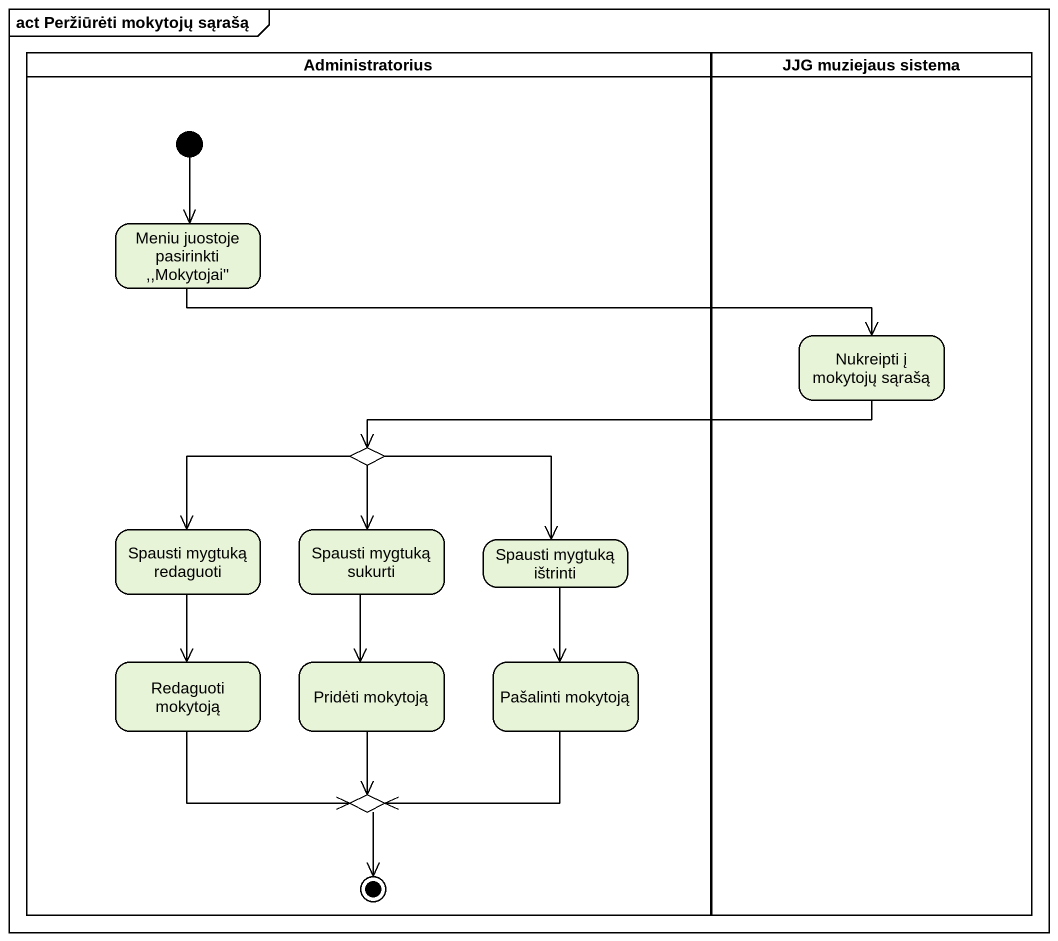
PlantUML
@startuml
mainframe act Peržiūrėti mokytojų sąrašą
hide empty description
state Administratorius <<partition>> {
  state "Meniu juostoje pasirinkti ,,Mokytojai''" as Meniu_juostoje_pasirinkti
  state choice1 <<choice>>
  state "Spausti mygtuką redaguoti" as Spausti_mygtuką_redaguoti
  state "Spausti mygtuką sukurti" as Spausti_mygtuką_sukurti
  state "Spausti mygtuką ištrinti" as Spausti_mygtuką_ištrinti
  state "Redaguoti mokytoją" as Redaguoti_mokytoją
  state "Pridėti mokytoją" as Pridėti_mokytoją
  state "Pašalinti mokytoją" as Pašalinti_mokytoją
  state choice2 <<choice>>
  [*] --> Meniu_juostoje_pasirinkti
  choice2 --> [*]
}
state "JJG muziejaus sistema" as JJG_muziejaus_sistema <<partition>> {
  state "Nukreipti į mokytojų sąrašą" as Nukreipti_į_mokytojų_sąrašą
}
Meniu_juostoje_pasirinkti -right-> Nukreipti_į_mokytojų_sąrašą
Nukreipti_į_mokytojų_sąrašą -left-> choice1
choice1 -left-> Spausti_mygtuką_redaguoti
choice1 --> Spausti_mygtuką_sukurti
choice1 -right-> Spausti_mygtuką_ištrinti
Spausti_mygtuką_redaguoti --> Redaguoti_mokytoją
Spausti_mygtuką_sukurti --> Pridėti_mokytoją
Spausti_mygtuką_ištrinti --> Pašalinti_mokytoją
Redaguoti_mokytoją -right-> choice2
Pridėti_mokytoją --> choice2
Pašalinti_mokytoją -left-> choice2
@enduml
